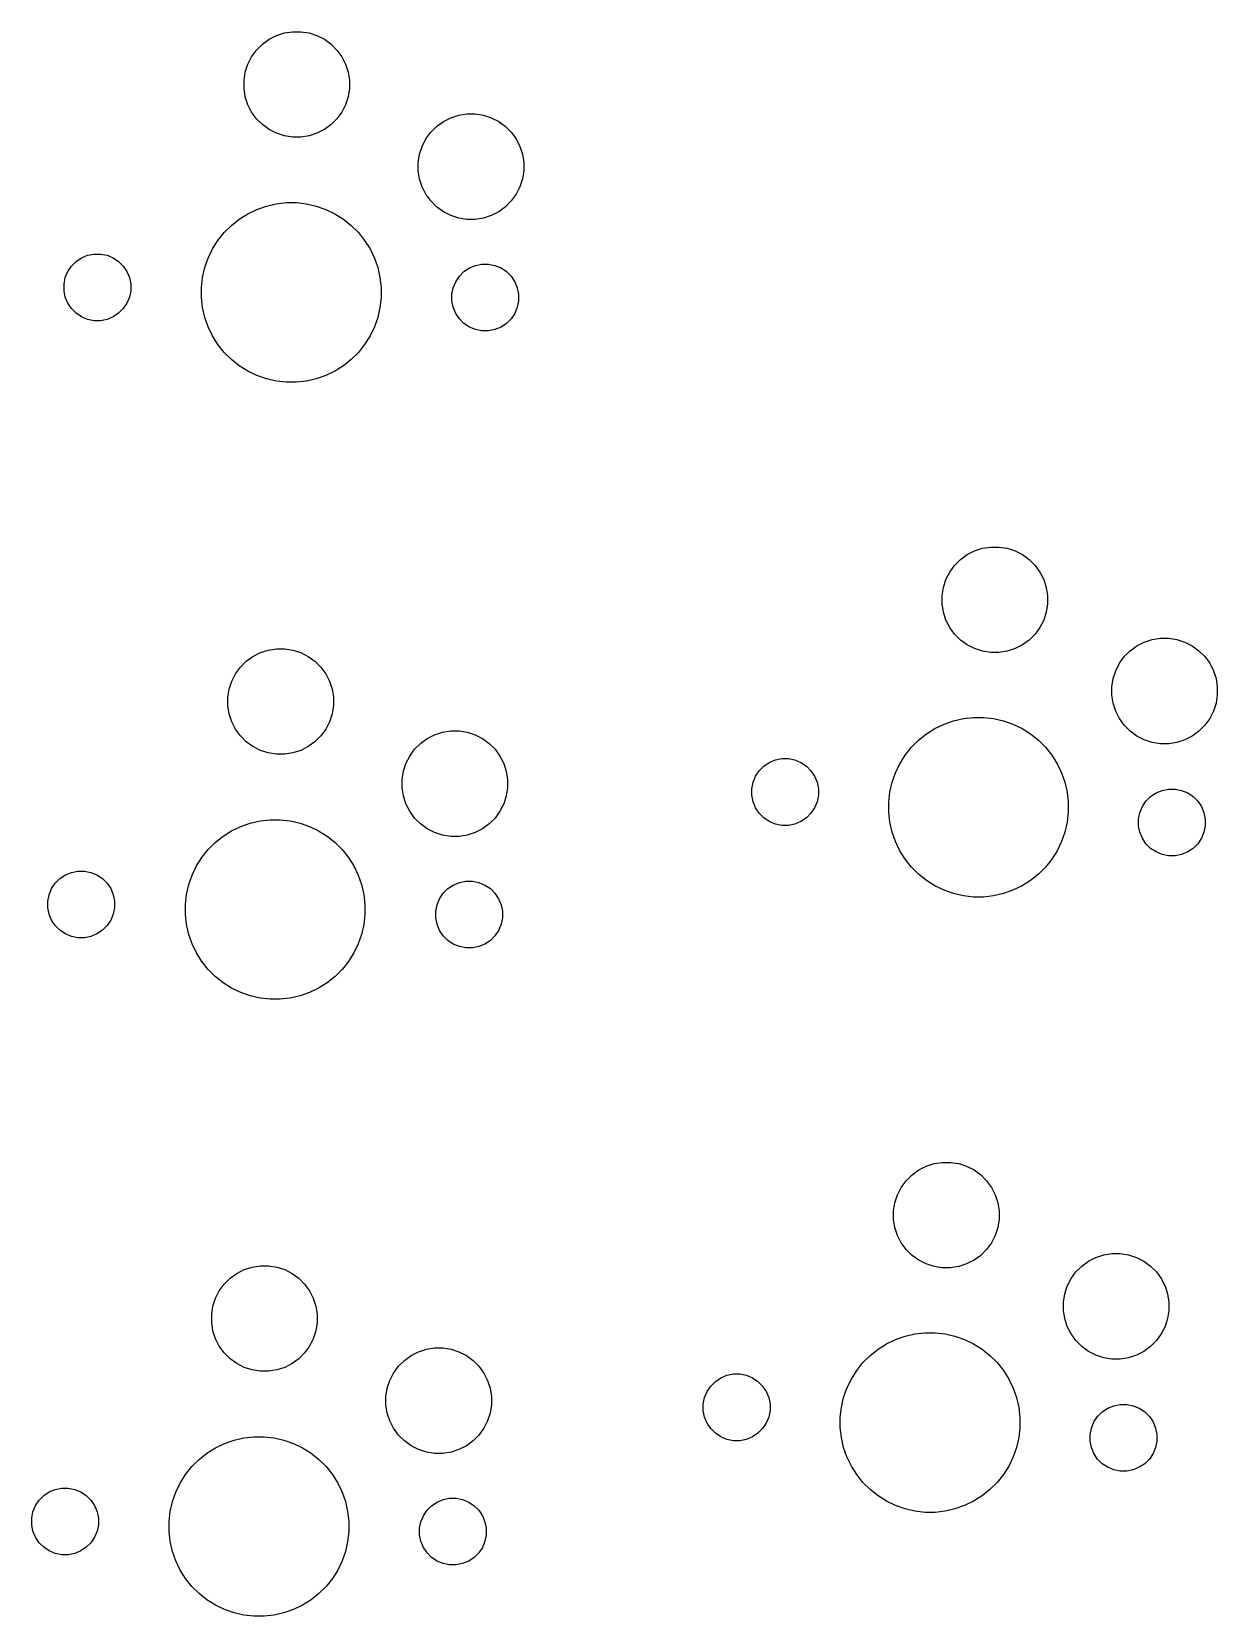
# Model space of a CAD drawing. Extents: x -174 to 104, y -33 to 58.
# Drawn here: x -112.54 to -78.93, y 13.4 to 58.33 of the extents above; entities that cross this region are included whole.
import ezdxf

# ---------------------------------------------------------------- set-up
doc = ezdxf.new("R2010")
doc.units = 0
doc.layers.add('BLACK', color=7, linetype='CONTINUOUS')

msp = doc.modelspace()

# ---------------------------------------------------------------- linework, layer by layer
at = {"layer": 'BLACK', "linetype": 'CONTINUOUS'}
for p, q in [((-106.16481, 57.810475), (-105.998373, 57.976912)), ((-105.998373, 57.976912), (-105.807949, 58.115263)), ((-105.807949, 58.115263), (-105.598226, 58.222122)), ((-105.598226, 58.222122), (-105.374369, 58.294858)), ((-105.374369, 58.294858), (-105.14189, 58.331679)), ((-105.14189, 58.331679), (-104.906512, 58.331679)), ((-104.906512, 58.331679), (-104.674033, 58.294858)), ((-104.674033, 58.294858), (-104.450176, 58.222122)), ((-104.450176, 58.222122), (-104.240453, 58.115263)), ((-104.240453, 58.115263), (-104.050029, 57.976912)), ((-104.050029, 57.976912), (-103.883592, 57.810475)), ((-106.41002, 57.410328), (-106.303161, 57.620051)), ((-106.303161, 57.620051), (-106.16481, 57.810475)), ((-103.883592, 57.810475), (-103.745241, 57.620051)), ((-103.745241, 57.620051), (-103.638382, 57.410328)), ((-106.519577, 56.953992), (-106.482756, 57.186471)), ((-106.482756, 57.186471), (-106.41002, 57.410328)), ((-103.638382, 57.410328), (-103.565646, 57.186471)), ((-103.565646, 57.186471), (-103.528825, 56.953992)), ((-106.519577, 56.718614), (-106.519577, 56.953992)), ((-106.482756, 56.486135), (-106.519577, 56.718614)), ((-103.528825, 56.718614), (-103.565646, 56.486135)), ((-103.528825, 56.953992), (-103.528825, 56.718614)), ((-106.41002, 56.262278), (-106.482756, 56.486135)), ((-106.303161, 56.052555), (-106.41002, 56.262278)), ((-103.638382, 56.262278), (-103.745241, 56.052555)), ((-103.565646, 56.486135), (-103.638382, 56.262278)), ((-106.16481, 55.862131), (-106.303161, 56.052555)), ((-105.998373, 55.695694), (-106.16481, 55.862131)), ((-103.883592, 55.862131), (-104.050029, 55.695694)), ((-103.745241, 56.052555), (-103.883592, 55.862131)), ((-101.057676, 55.646781), (-100.867252, 55.785132)), ((-100.867252, 55.785132), (-100.657529, 55.891991)), ((-100.657529, 55.891991), (-100.433672, 55.964727)), ((-100.433672, 55.964727), (-100.201193, 56.001548)), ((-100.201193, 56.001548), (-99.965815, 56.001548)), ((-99.965815, 56.001548), (-99.733336, 55.964727)), ((-99.733336, 55.964727), (-99.509479, 55.891991)), ((-99.509479, 55.891991), (-99.299756, 55.785132)), ((-99.299756, 55.785132), (-99.109332, 55.646781)), ((-105.807949, 55.557343), (-105.998373, 55.695694)), ((-105.598226, 55.450484), (-105.807949, 55.557343)), ((-105.374369, 55.377748), (-105.598226, 55.450484)), ((-105.14189, 55.340927), (-105.374369, 55.377748)), ((-104.906512, 55.340927), (-105.14189, 55.340927)), ((-104.674033, 55.377748), (-104.906512, 55.340927)), ((-104.450176, 55.450484), (-104.674033, 55.377748)), ((-104.240453, 55.557343), (-104.450176, 55.450484)), ((-104.050029, 55.695694), (-104.240453, 55.557343)), ((-101.469323, 55.080197), (-101.362464, 55.28992)), ((-101.362464, 55.28992), (-101.224113, 55.480344)), ((-101.224113, 55.480344), (-101.057676, 55.646781)), ((-99.109332, 55.646781), (-98.942895, 55.480344)), ((-98.942895, 55.480344), (-98.804544, 55.28992)), ((-98.804544, 55.28992), (-98.697685, 55.080197)), ((-101.57888, 54.623861), (-101.542059, 54.85634)), ((-101.542059, 54.85634), (-101.469323, 55.080197)), ((-98.697685, 55.080197), (-98.624949, 54.85634)), ((-98.624949, 54.85634), (-98.588128, 54.623861)), ((-101.57888, 54.388483), (-101.57888, 54.623861)), ((-101.542059, 54.156004), (-101.57888, 54.388483)), ((-98.588128, 54.388483), (-98.624949, 54.156004)), ((-98.588128, 54.623861), (-98.588128, 54.388483)), ((-101.469323, 53.932147), (-101.542059, 54.156004)), ((-101.362464, 53.722424), (-101.469323, 53.932147)), ((-98.697685, 53.932147), (-98.804544, 53.722424)), ((-98.624949, 54.156004), (-98.697685, 53.932147)), ((-105.605786, 53.452296), (-105.321625, 53.484313)), ((-105.321625, 53.484313), (-105.035665, 53.484313)), ((-105.035665, 53.484313), (-104.751504, 53.452296)), ((-101.224113, 53.532), (-101.362464, 53.722424)), ((-101.057676, 53.365563), (-101.224113, 53.532)), ((-98.942895, 53.532), (-99.109332, 53.365563)), ((-98.804544, 53.722424), (-98.942895, 53.532)), ((-106.877829, 52.839713), (-106.654257, 53.018005)), ((-106.654257, 53.018005), (-106.412128, 53.170145)), ((-106.412128, 53.170145), (-106.154488, 53.294218)), ((-106.154488, 53.294218), (-105.884576, 53.388664)), ((-105.884576, 53.388664), (-105.605786, 53.452296)), ((-104.751504, 53.452296), (-104.472714, 53.388664)), ((-104.472714, 53.388664), (-104.202802, 53.294218)), ((-104.202802, 53.294218), (-103.945162, 53.170145)), ((-103.945162, 53.170145), (-103.703033, 53.018005)), ((-103.703033, 53.018005), (-103.479461, 52.839713)), ((-100.867252, 53.227212), (-101.057676, 53.365563)), ((-100.657529, 53.120353), (-100.867252, 53.227212)), ((-100.433672, 53.047617), (-100.657529, 53.120353)), ((-100.201193, 53.010796), (-100.433672, 53.047617)), ((-99.733336, 53.047617), (-99.965815, 53.010796)), ((-99.509479, 53.120353), (-99.733336, 53.047617)), ((-99.299756, 53.227212), (-99.509479, 53.120353)), ((-99.109332, 53.365563), (-99.299756, 53.227212)), ((-107.258325, 52.413937), (-107.080033, 52.637509)), ((-107.080033, 52.637509), (-106.877829, 52.839713)), ((-103.479461, 52.839713), (-103.277257, 52.637509)), ((-103.277257, 52.637509), (-103.098965, 52.413937)), ((-99.965815, 53.010796), (-100.201193, 53.010796)), ((-107.534538, 51.914168), (-107.410465, 52.171808)), ((-107.410465, 52.171808), (-107.258325, 52.413937)), ((-103.098965, 52.413937), (-102.946825, 52.171808)), ((-102.946825, 52.171808), (-102.822752, 51.914168)), ((-111.514585, 51.530125), (-111.41112, 51.684972)), ((-111.41112, 51.684972), (-111.279434, 51.816658)), ((-111.279434, 51.816658), (-111.124587, 51.920123)), ((-111.124587, 51.920123), (-110.95253, 51.991391)), ((-110.95253, 51.991391), (-110.769876, 52.027723)), ((-110.769876, 52.027723), (-110.583644, 52.027723)), ((-110.583644, 52.027723), (-110.40099, 51.991391)), ((-110.40099, 51.991391), (-110.228933, 51.920123)), ((-110.228933, 51.920123), (-110.074086, 51.816658)), ((-110.074086, 51.816658), (-109.9424, 51.684972)), ((-109.9424, 51.684972), (-109.838935, 51.530125)), ((-107.628984, 51.644256), (-107.534538, 51.914168)), ((-102.822752, 51.914168), (-102.728306, 51.644256)), ((-100.128357, 51.632177), (-99.9563, 51.703445)), ((-99.9563, 51.703445), (-99.773646, 51.739777)), ((-99.773646, 51.739777), (-99.587414, 51.739777)), ((-99.587414, 51.739777), (-99.40476, 51.703445)), ((-99.40476, 51.703445), (-99.232703, 51.632177)), ((-111.622185, 51.175414), (-111.585853, 51.358068)), ((-111.585853, 51.358068), (-111.514585, 51.530125)), ((-109.838935, 51.530125), (-109.767667, 51.358068)), ((-109.767667, 51.358068), (-109.731335, 51.175414)), ((-107.724633, 51.081305), (-107.692616, 51.365466)), ((-107.692616, 51.365466), (-107.628984, 51.644256)), ((-102.728306, 51.644256), (-102.664674, 51.365466)), ((-102.664674, 51.365466), (-102.632657, 51.081305)), ((-100.589623, 51.070122), (-100.518355, 51.242179)), ((-100.518355, 51.242179), (-100.41489, 51.397026)), ((-100.41489, 51.397026), (-100.283204, 51.528712)), ((-100.283204, 51.528712), (-100.128357, 51.632177)), ((-99.232703, 51.632177), (-99.077856, 51.528712)), ((-99.077856, 51.528712), (-98.94617, 51.397026)), ((-98.94617, 51.397026), (-98.842705, 51.242179)), ((-98.842705, 51.242179), (-98.771437, 51.070122)), ((-111.622185, 50.989182), (-111.622185, 51.175414)), ((-111.585853, 50.806528), (-111.622185, 50.989182)), ((-111.514585, 50.634471), (-111.585853, 50.806528)), ((-109.767667, 50.806528), (-109.838935, 50.634471)), ((-109.731335, 50.989182), (-109.767667, 50.806528)), ((-109.731335, 51.175414), (-109.731335, 50.989182)), ((-107.724633, 50.795345), (-107.724633, 51.081305)), ((-107.692616, 50.511184), (-107.724633, 50.795345)), ((-102.632657, 50.795345), (-102.664674, 50.511184)), ((-102.632657, 51.081305), (-102.632657, 50.795345)), ((-100.625955, 50.887468), (-100.589623, 51.070122)), ((-100.625955, 50.701236), (-100.625955, 50.887468)), ((-98.771437, 51.070122), (-98.735105, 50.887468)), ((-98.735105, 50.887468), (-98.735105, 50.701236)), ((-111.41112, 50.479624), (-111.514585, 50.634471)), ((-111.279434, 50.347938), (-111.41112, 50.479624)), ((-111.124587, 50.244473), (-111.279434, 50.347938)), ((-110.074086, 50.347938), (-110.228933, 50.244473)), ((-109.9424, 50.479624), (-110.074086, 50.347938)), ((-109.838935, 50.634471), (-109.9424, 50.479624)), ((-107.628984, 50.232394), (-107.692616, 50.511184)), ((-102.664674, 50.511184), (-102.728306, 50.232394)), ((-100.589623, 50.518582), (-100.625955, 50.701236)), ((-100.518355, 50.346525), (-100.589623, 50.518582)), ((-100.41489, 50.191678), (-100.518355, 50.346525)), ((-98.842705, 50.346525), (-98.94617, 50.191678)), ((-98.771437, 50.518582), (-98.842705, 50.346525)), ((-98.735105, 50.701236), (-98.771437, 50.518582)), ((-110.95253, 50.173205), (-111.124587, 50.244473)), ((-110.769876, 50.136873), (-110.95253, 50.173205)), ((-110.583644, 50.136873), (-110.769876, 50.136873)), ((-110.40099, 50.173205), (-110.583644, 50.136873)), ((-110.228933, 50.244473), (-110.40099, 50.173205)), ((-107.534538, 49.962482), (-107.628984, 50.232394)), ((-107.410465, 49.704842), (-107.534538, 49.962482)), ((-102.822752, 49.962482), (-102.946825, 49.704842)), ((-102.728306, 50.232394), (-102.822752, 49.962482)), ((-100.283204, 50.059992), (-100.41489, 50.191678)), ((-100.128357, 49.956527), (-100.283204, 50.059992)), ((-99.9563, 49.885259), (-100.128357, 49.956527)), ((-99.773646, 49.848927), (-99.9563, 49.885259)), ((-99.40476, 49.885259), (-99.587414, 49.848927)), ((-99.232703, 49.956527), (-99.40476, 49.885259)), ((-99.077856, 50.059992), (-99.232703, 49.956527)), ((-98.94617, 50.191678), (-99.077856, 50.059992)), ((-107.258325, 49.462713), (-107.410465, 49.704842)), ((-107.080033, 49.239141), (-107.258325, 49.462713)), ((-103.098965, 49.462713), (-103.277257, 49.239141)), ((-102.946825, 49.704842), (-103.098965, 49.462713)), ((-99.587414, 49.848927), (-99.773646, 49.848927)), ((-106.877829, 49.036937), (-107.080033, 49.239141)), ((-106.654257, 48.858645), (-106.877829, 49.036937)), ((-103.479461, 49.036937), (-103.703033, 48.858645)), ((-103.277257, 49.239141), (-103.479461, 49.036937)), ((-106.412128, 48.706505), (-106.654257, 48.858645)), ((-106.154488, 48.582432), (-106.412128, 48.706505)), ((-105.884576, 48.487986), (-106.154488, 48.582432)), ((-104.202802, 48.582432), (-104.472714, 48.487986)), ((-103.945162, 48.706505), (-104.202802, 48.582432)), ((-103.703033, 48.858645), (-103.945162, 48.706505)), ((-105.605786, 48.424354), (-105.884576, 48.487986)), ((-105.321625, 48.392337), (-105.605786, 48.424354)), ((-105.035665, 48.392337), (-105.321625, 48.392337)), ((-104.751504, 48.424354), (-105.035665, 48.392337)), ((-104.472714, 48.487986), (-104.751504, 48.424354)), ((-86.017741, 43.504372), (-85.808018, 43.611231)), ((-85.808018, 43.611231), (-85.584161, 43.683967)), ((-85.584161, 43.683967), (-85.351682, 43.720788)), ((-85.351682, 43.720788), (-85.116304, 43.720788)), ((-85.116304, 43.720788), (-84.883825, 43.683967)), ((-84.883825, 43.683967), (-84.659968, 43.611231)), ((-84.659968, 43.611231), (-84.450245, 43.504372)), ((-86.512953, 43.00916), (-86.374602, 43.199584)), ((-86.374602, 43.199584), (-86.208165, 43.366021)), ((-86.208165, 43.366021), (-86.017741, 43.504372)), ((-84.450245, 43.504372), (-84.259821, 43.366021)), ((-84.259821, 43.366021), (-84.093384, 43.199584)), ((-84.093384, 43.199584), (-83.955033, 43.00916)), ((-86.692548, 42.57558), (-86.619812, 42.799437)), ((-86.619812, 42.799437), (-86.512953, 43.00916)), ((-83.955033, 43.00916), (-83.848174, 42.799437)), ((-83.848174, 42.799437), (-83.775438, 42.57558)), ((-86.729369, 42.343101), (-86.692548, 42.57558)), ((-86.729369, 42.107723), (-86.729369, 42.343101)), ((-83.775438, 42.57558), (-83.738617, 42.343101)), ((-83.738617, 42.343101), (-83.738617, 42.107723)), ((-86.692548, 41.875244), (-86.729369, 42.107723)), ((-86.619812, 41.651387), (-86.692548, 41.875244)), ((-83.775438, 41.875244), (-83.848174, 41.651387)), ((-83.738617, 42.107723), (-83.775438, 41.875244)), ((-86.512953, 41.441664), (-86.619812, 41.651387)), ((-86.374602, 41.25124), (-86.512953, 41.441664)), ((-83.955033, 41.441664), (-84.093384, 41.25124)), ((-83.848174, 41.651387), (-83.955033, 41.441664)), ((-86.208165, 41.084803), (-86.374602, 41.25124)), ((-86.017741, 40.946452), (-86.208165, 41.084803)), ((-85.808018, 40.839593), (-86.017741, 40.946452)), ((-84.450245, 40.946452), (-84.659968, 40.839593)), ((-84.259821, 41.084803), (-84.450245, 40.946452)), ((-84.093384, 41.25124), (-84.259821, 41.084803)), ((-81.396189, 40.780508), (-81.205765, 40.918859)), ((-81.205765, 40.918859), (-80.996042, 41.025718)), ((-80.996042, 41.025718), (-80.772185, 41.098454)), ((-80.772185, 41.098454), (-80.539706, 41.135275)), ((-80.539706, 41.135275), (-80.304328, 41.135275)), ((-80.304328, 41.135275), (-80.071849, 41.098454)), ((-80.071849, 41.098454), (-79.847992, 41.025718)), ((-79.847992, 41.025718), (-79.638269, 40.918859)), ((-79.638269, 40.918859), (-79.447845, 40.780508)), ((-106.622907, 40.316472), (-106.45647, 40.482909)), ((-106.45647, 40.482909), (-106.266046, 40.62126)), ((-106.266046, 40.62126), (-106.056323, 40.728119)), ((-106.056323, 40.728119), (-105.832466, 40.800855)), ((-105.832466, 40.800855), (-105.599987, 40.837676)), ((-105.599987, 40.837676), (-105.364609, 40.837676)), ((-105.364609, 40.837676), (-105.13213, 40.800855)), ((-105.13213, 40.800855), (-104.908273, 40.728119)), ((-104.908273, 40.728119), (-104.69855, 40.62126)), ((-104.69855, 40.62126), (-104.508126, 40.482909)), ((-104.508126, 40.482909), (-104.341689, 40.316472)), ((-85.584161, 40.766857), (-85.808018, 40.839593)), ((-85.351682, 40.730036), (-85.584161, 40.766857)), ((-85.116304, 40.730036), (-85.351682, 40.730036)), ((-84.883825, 40.766857), (-85.116304, 40.730036)), ((-84.659968, 40.839593), (-84.883825, 40.766857)), ((-81.700977, 40.423647), (-81.562626, 40.614071)), ((-81.562626, 40.614071), (-81.396189, 40.780508)), ((-79.447845, 40.780508), (-79.281408, 40.614071)), ((-79.281408, 40.614071), (-79.143057, 40.423647)), ((-106.868117, 39.916325), (-106.761258, 40.126048)), ((-106.761258, 40.126048), (-106.622907, 40.316472)), ((-104.341689, 40.316472), (-104.203338, 40.126048)), ((-104.203338, 40.126048), (-104.096479, 39.916325)), ((-81.917393, 39.757588), (-81.880572, 39.990067)), ((-81.880572, 39.990067), (-81.807836, 40.213924)), ((-81.807836, 40.213924), (-81.700977, 40.423647)), ((-79.143057, 40.423647), (-79.036198, 40.213924)), ((-79.036198, 40.213924), (-78.963462, 39.990067)), ((-78.963462, 39.990067), (-78.926641, 39.757588)), ((-106.977674, 39.459989), (-106.940853, 39.692468)), ((-106.940853, 39.692468), (-106.868117, 39.916325)), ((-104.096479, 39.916325), (-104.023743, 39.692468)), ((-104.023743, 39.692468), (-103.986922, 39.459989)), ((-81.917393, 39.52221), (-81.917393, 39.757588)), ((-78.926641, 39.757588), (-78.926641, 39.52221)), ((-106.977674, 39.224611), (-106.977674, 39.459989)), ((-106.940853, 38.992132), (-106.977674, 39.224611)), ((-103.986922, 39.224611), (-104.023743, 38.992132)), ((-103.986922, 39.459989), (-103.986922, 39.224611)), ((-81.880572, 39.289731), (-81.917393, 39.52221)), ((-81.807836, 39.065874), (-81.880572, 39.289731)), ((-78.963462, 39.289731), (-79.036198, 39.065874)), ((-78.926641, 39.52221), (-78.963462, 39.289731)), ((-106.868117, 38.768275), (-106.940853, 38.992132)), ((-106.761258, 38.558552), (-106.868117, 38.768275)), ((-104.096479, 38.768275), (-104.203338, 38.558552)), ((-104.023743, 38.992132), (-104.096479, 38.768275)), ((-86.930385, 38.57542), (-86.672745, 38.699493)), ((-86.672745, 38.699493), (-86.402833, 38.793939)), ((-86.402833, 38.793939), (-86.124043, 38.857571)), ((-86.124043, 38.857571), (-85.839882, 38.889588)), ((-85.839882, 38.889588), (-85.553922, 38.889588)), ((-85.553922, 38.889588), (-85.269761, 38.857571)), ((-85.269761, 38.857571), (-84.990971, 38.793939)), ((-84.990971, 38.793939), (-84.721059, 38.699493)), ((-84.721059, 38.699493), (-84.463419, 38.57542)), ((-81.700977, 38.856151), (-81.807836, 39.065874)), ((-81.562626, 38.665727), (-81.700977, 38.856151)), ((-81.396189, 38.49929), (-81.562626, 38.665727)), ((-79.281408, 38.665727), (-79.447845, 38.49929)), ((-79.143057, 38.856151), (-79.281408, 38.665727)), ((-79.036198, 39.065874), (-79.143057, 38.856151)), ((-106.622907, 38.368128), (-106.761258, 38.558552)), ((-106.45647, 38.201691), (-106.622907, 38.368128)), ((-106.266046, 38.06334), (-106.45647, 38.201691)), ((-104.508126, 38.201691), (-104.69855, 38.06334)), ((-104.341689, 38.368128), (-104.508126, 38.201691)), ((-104.203338, 38.558552), (-104.341689, 38.368128)), ((-101.515773, 38.152778), (-101.325349, 38.291129)), ((-101.325349, 38.291129), (-101.115626, 38.397988)), ((-101.115626, 38.397988), (-100.891769, 38.470724)), ((-100.891769, 38.470724), (-100.65929, 38.507545)), ((-100.65929, 38.507545), (-100.423912, 38.507545)), ((-100.423912, 38.507545), (-100.191433, 38.470724)), ((-100.191433, 38.470724), (-99.967576, 38.397988)), ((-99.967576, 38.397988), (-99.757853, 38.291129)), ((-99.757853, 38.291129), (-99.567429, 38.152778)), ((-87.59829, 38.042784), (-87.396086, 38.244988)), ((-87.396086, 38.244988), (-87.172514, 38.42328)), ((-87.172514, 38.42328), (-86.930385, 38.57542)), ((-84.463419, 38.57542), (-84.22129, 38.42328)), ((-84.22129, 38.42328), (-83.997718, 38.244988)), ((-83.997718, 38.244988), (-83.795514, 38.042784)), ((-81.205765, 38.360939), (-81.396189, 38.49929)), ((-80.996042, 38.25408), (-81.205765, 38.360939)), ((-80.772185, 38.181344), (-80.996042, 38.25408)), ((-79.847992, 38.25408), (-80.071849, 38.181344)), ((-79.638269, 38.360939), (-79.847992, 38.25408)), ((-79.447845, 38.49929), (-79.638269, 38.360939)), ((-106.056323, 37.956481), (-106.266046, 38.06334)), ((-105.832466, 37.883745), (-106.056323, 37.956481)), ((-105.599987, 37.846924), (-105.832466, 37.883745)), ((-105.364609, 37.846924), (-105.599987, 37.846924)), ((-105.13213, 37.883745), (-105.364609, 37.846924)), ((-104.908273, 37.956481), (-105.13213, 37.883745)), ((-104.69855, 38.06334), (-104.908273, 37.956481)), ((-101.92742, 37.586194), (-101.820561, 37.795917)), ((-101.820561, 37.795917), (-101.68221, 37.986341)), ((-101.68221, 37.986341), (-101.515773, 38.152778)), ((-99.567429, 38.152778), (-99.400992, 37.986341)), ((-99.400992, 37.986341), (-99.262641, 37.795917)), ((-99.262641, 37.795917), (-99.155782, 37.586194)), ((-87.928722, 37.577083), (-87.776582, 37.819212)), ((-87.776582, 37.819212), (-87.59829, 38.042784)), ((-83.795514, 38.042784), (-83.617222, 37.819212)), ((-83.617222, 37.819212), (-83.465082, 37.577083)), ((-80.539706, 38.144523), (-80.772185, 38.181344)), ((-80.304328, 38.144523), (-80.539706, 38.144523)), ((-80.071849, 38.181344), (-80.304328, 38.144523)), ((-102.036977, 37.129858), (-102.000156, 37.362337)), ((-102.000156, 37.362337), (-101.92742, 37.586194)), ((-99.155782, 37.586194), (-99.083046, 37.362337)), ((-99.083046, 37.362337), (-99.046225, 37.129858)), ((-92.017772, 37.222952), (-91.914307, 37.377799)), ((-91.914307, 37.377799), (-91.782621, 37.509485)), ((-91.782621, 37.509485), (-91.627774, 37.61295)), ((-91.627774, 37.61295), (-91.455717, 37.684218)), ((-91.455717, 37.684218), (-91.273063, 37.72055)), ((-91.273063, 37.72055), (-91.086831, 37.72055)), ((-91.086831, 37.72055), (-90.904177, 37.684218)), ((-90.904177, 37.684218), (-90.73212, 37.61295)), ((-90.73212, 37.61295), (-90.577273, 37.509485)), ((-90.577273, 37.509485), (-90.445587, 37.377799)), ((-90.445587, 37.377799), (-90.342122, 37.222952)), ((-88.147241, 37.049531), (-88.052795, 37.319443)), ((-88.052795, 37.319443), (-87.928722, 37.577083)), ((-83.465082, 37.577083), (-83.341009, 37.319443)), ((-83.341009, 37.319443), (-83.246563, 37.049531)), ((-102.036977, 36.89448), (-102.036977, 37.129858)), ((-102.000156, 36.662001), (-102.036977, 36.89448)), ((-99.046225, 36.89448), (-99.083046, 36.662001)), ((-99.046225, 37.129858), (-99.046225, 36.89448)), ((-92.125372, 36.868241), (-92.08904, 37.050895)), ((-92.125372, 36.682009), (-92.125372, 36.868241)), ((-92.08904, 37.050895), (-92.017772, 37.222952)), ((-90.342122, 37.222952), (-90.270854, 37.050895)), ((-90.270854, 37.050895), (-90.234522, 36.868241)), ((-90.234522, 36.868241), (-90.234522, 36.682009)), ((-88.210873, 36.770741), (-88.147241, 37.049531)), ((-83.246563, 37.049531), (-83.182931, 36.770741)), ((-80.489627, 36.821168), (-80.306973, 36.8575)), ((-80.306973, 36.8575), (-80.120741, 36.8575)), ((-80.120741, 36.8575), (-79.938087, 36.821168)), ((-101.92742, 36.438144), (-102.000156, 36.662001)), ((-101.820561, 36.228421), (-101.92742, 36.438144)), ((-99.155782, 36.438144), (-99.262641, 36.228421)), ((-99.083046, 36.662001), (-99.155782, 36.438144)), ((-92.08904, 36.499355), (-92.125372, 36.682009)), ((-92.017772, 36.327298), (-92.08904, 36.499355)), ((-90.270854, 36.499355), (-90.342122, 36.327298)), ((-90.234522, 36.682009), (-90.270854, 36.499355)), ((-88.24289, 36.48658), (-88.210873, 36.770741)), ((-88.24289, 36.20062), (-88.24289, 36.48658)), ((-83.182931, 36.770741), (-83.150914, 36.48658)), ((-83.150914, 36.48658), (-83.150914, 36.20062)), ((-81.051682, 36.359902), (-80.948217, 36.514749)), ((-80.948217, 36.514749), (-80.816531, 36.646435)), ((-80.816531, 36.646435), (-80.661684, 36.7499)), ((-80.661684, 36.7499), (-80.489627, 36.821168)), ((-79.938087, 36.821168), (-79.76603, 36.7499)), ((-79.76603, 36.7499), (-79.611183, 36.646435)), ((-79.611183, 36.646435), (-79.479497, 36.514749)), ((-79.479497, 36.514749), (-79.376032, 36.359902)), ((-106.342673, 35.894661), (-106.063883, 35.958293)), ((-106.063883, 35.958293), (-105.779722, 35.99031)), ((-105.779722, 35.99031), (-105.493762, 35.99031)), ((-105.493762, 35.99031), (-105.209601, 35.958293)), ((-105.209601, 35.958293), (-104.930811, 35.894661)), ((-101.68221, 36.037997), (-101.820561, 36.228421)), ((-101.515773, 35.87156), (-101.68221, 36.037997)), ((-99.400992, 36.037997), (-99.567429, 35.87156)), ((-99.262641, 36.228421), (-99.400992, 36.037997)), ((-91.914307, 36.172451), (-92.017772, 36.327298)), ((-91.782621, 36.040765), (-91.914307, 36.172451)), ((-91.627774, 35.9373), (-91.782621, 36.040765)), ((-90.577273, 36.040765), (-90.73212, 35.9373)), ((-90.445587, 36.172451), (-90.577273, 36.040765)), ((-90.342122, 36.327298), (-90.445587, 36.172451)), ((-88.210873, 35.916459), (-88.24289, 36.20062)), ((-83.150914, 36.20062), (-83.182931, 35.916459)), ((-81.159282, 36.005191), (-81.12295, 36.187845)), ((-81.159282, 35.818959), (-81.159282, 36.005191)), ((-81.12295, 36.187845), (-81.051682, 36.359902)), ((-79.376032, 36.359902), (-79.304764, 36.187845)), ((-79.304764, 36.187845), (-79.268432, 36.005191)), ((-79.268432, 36.005191), (-79.268432, 35.818959)), ((-107.335926, 35.34571), (-107.112354, 35.524002)), ((-107.112354, 35.524002), (-106.870225, 35.676142)), ((-106.870225, 35.676142), (-106.612585, 35.800215)), ((-106.612585, 35.800215), (-106.342673, 35.894661)), ((-104.930811, 35.894661), (-104.660899, 35.800215)), ((-104.660899, 35.800215), (-104.403259, 35.676142)), ((-104.403259, 35.676142), (-104.16113, 35.524002)), ((-104.16113, 35.524002), (-103.937558, 35.34571)), ((-101.325349, 35.733209), (-101.515773, 35.87156)), ((-101.115626, 35.62635), (-101.325349, 35.733209)), ((-100.891769, 35.553614), (-101.115626, 35.62635)), ((-100.65929, 35.516793), (-100.891769, 35.553614)), ((-100.423912, 35.516793), (-100.65929, 35.516793)), ((-100.191433, 35.553614), (-100.423912, 35.516793)), ((-99.967576, 35.62635), (-100.191433, 35.553614)), ((-99.757853, 35.733209), (-99.967576, 35.62635)), ((-99.567429, 35.87156), (-99.757853, 35.733209)), ((-91.455717, 35.866032), (-91.627774, 35.9373)), ((-91.273063, 35.8297), (-91.455717, 35.866032)), ((-91.086831, 35.8297), (-91.273063, 35.8297)), ((-90.904177, 35.866032), (-91.086831, 35.8297)), ((-90.73212, 35.9373), (-90.904177, 35.866032)), ((-88.147241, 35.637669), (-88.210873, 35.916459)), ((-88.052795, 35.367757), (-88.147241, 35.637669)), ((-83.246563, 35.637669), (-83.341009, 35.367757)), ((-83.182931, 35.916459), (-83.246563, 35.637669)), ((-81.12295, 35.636305), (-81.159282, 35.818959)), ((-81.051682, 35.464248), (-81.12295, 35.636305)), ((-79.304764, 35.636305), (-79.376032, 35.464248)), ((-79.268432, 35.818959), (-79.304764, 35.636305)), ((-107.716422, 34.919934), (-107.53813, 35.143506)), ((-107.53813, 35.143506), (-107.335926, 35.34571)), ((-103.937558, 35.34571), (-103.735354, 35.143506)), ((-103.735354, 35.143506), (-103.557062, 34.919934)), ((-87.928722, 35.110117), (-88.052795, 35.367757)), ((-87.776582, 34.867988), (-87.928722, 35.110117)), ((-83.465082, 35.110117), (-83.617222, 34.867988)), ((-83.341009, 35.367757), (-83.465082, 35.110117)), ((-80.948217, 35.309401), (-81.051682, 35.464248)), ((-80.816531, 35.177715), (-80.948217, 35.309401)), ((-80.661684, 35.07425), (-80.816531, 35.177715)), ((-80.489627, 35.002982), (-80.661684, 35.07425)), ((-79.76603, 35.07425), (-79.938087, 35.002982)), ((-79.611183, 35.177715), (-79.76603, 35.07425)), ((-79.479497, 35.309401), (-79.611183, 35.177715)), ((-79.376032, 35.464248), (-79.479497, 35.309401)), ((-107.992635, 34.420165), (-107.868562, 34.677805)), ((-107.868562, 34.677805), (-107.716422, 34.919934)), ((-103.557062, 34.919934), (-103.404922, 34.677805)), ((-103.404922, 34.677805), (-103.280849, 34.420165)), ((-87.59829, 34.644416), (-87.776582, 34.867988)), ((-87.396086, 34.442212), (-87.59829, 34.644416)), ((-83.795514, 34.644416), (-83.997718, 34.442212)), ((-83.617222, 34.867988), (-83.795514, 34.644416)), ((-80.306973, 34.96665), (-80.489627, 35.002982)), ((-80.120741, 34.96665), (-80.306973, 34.96665)), ((-79.938087, 35.002982), (-80.120741, 34.96665)), ((-111.972682, 34.036122), (-111.869217, 34.190969)), ((-111.869217, 34.190969), (-111.737531, 34.322655)), ((-111.737531, 34.322655), (-111.582684, 34.42612)), ((-111.582684, 34.42612), (-111.410627, 34.497388)), ((-111.410627, 34.497388), (-111.227973, 34.53372)), ((-111.227973, 34.53372), (-111.041741, 34.53372)), ((-111.041741, 34.53372), (-110.859087, 34.497388)), ((-110.859087, 34.497388), (-110.68703, 34.42612)), ((-110.68703, 34.42612), (-110.532183, 34.322655)), ((-110.532183, 34.322655), (-110.400497, 34.190969)), ((-110.400497, 34.190969), (-110.297032, 34.036122)), ((-108.150713, 33.871463), (-108.087081, 34.150253)), ((-108.087081, 34.150253), (-107.992635, 34.420165)), ((-103.280849, 34.420165), (-103.186403, 34.150253)), ((-103.186403, 34.150253), (-103.122771, 33.871463)), ((-100.586454, 34.138174), (-100.414397, 34.209442)), ((-100.414397, 34.209442), (-100.231743, 34.245774)), ((-100.231743, 34.245774), (-100.045511, 34.245774)), ((-100.045511, 34.245774), (-99.862857, 34.209442)), ((-99.862857, 34.209442), (-99.6908, 34.138174)), ((-87.172514, 34.26392), (-87.396086, 34.442212)), ((-86.930385, 34.11178), (-87.172514, 34.26392)), ((-84.22129, 34.26392), (-84.463419, 34.11178)), ((-83.997718, 34.442212), (-84.22129, 34.26392)), ((-112.080282, 33.681411), (-112.04395, 33.864065)), ((-112.04395, 33.864065), (-111.972682, 34.036122)), ((-110.297032, 34.036122), (-110.225764, 33.864065)), ((-110.225764, 33.864065), (-110.189432, 33.681411)), ((-108.18273, 33.587302), (-108.150713, 33.871463)), ((-103.122771, 33.871463), (-103.090754, 33.587302)), ((-101.04772, 33.576119), (-100.976452, 33.748176)), ((-100.976452, 33.748176), (-100.872987, 33.903023)), ((-100.872987, 33.903023), (-100.741301, 34.034709)), ((-100.741301, 34.034709), (-100.586454, 34.138174)), ((-99.6908, 34.138174), (-99.535953, 34.034709)), ((-99.535953, 34.034709), (-99.404267, 33.903023)), ((-99.404267, 33.903023), (-99.300802, 33.748176)), ((-99.300802, 33.748176), (-99.229534, 33.576119)), ((-86.672745, 33.987707), (-86.930385, 34.11178)), ((-86.402833, 33.893261), (-86.672745, 33.987707)), ((-86.124043, 33.829629), (-86.402833, 33.893261)), ((-85.839882, 33.797612), (-86.124043, 33.829629)), ((-85.553922, 33.797612), (-85.839882, 33.797612)), ((-85.269761, 33.829629), (-85.553922, 33.797612)), ((-84.990971, 33.893261), (-85.269761, 33.829629)), ((-84.721059, 33.987707), (-84.990971, 33.893261)), ((-84.463419, 34.11178), (-84.721059, 33.987707)), ((-112.080282, 33.495179), (-112.080282, 33.681411)), ((-112.04395, 33.312525), (-112.080282, 33.495179)), ((-111.972682, 33.140468), (-112.04395, 33.312525)), ((-110.225764, 33.312525), (-110.297032, 33.140468)), ((-110.189432, 33.495179), (-110.225764, 33.312525)), ((-110.189432, 33.681411), (-110.189432, 33.495179)), ((-108.18273, 33.301342), (-108.18273, 33.587302)), ((-108.150713, 33.017181), (-108.18273, 33.301342)), ((-103.090754, 33.301342), (-103.122771, 33.017181)), ((-103.090754, 33.587302), (-103.090754, 33.301342)), ((-101.084052, 33.393465), (-101.04772, 33.576119)), ((-101.084052, 33.207233), (-101.084052, 33.393465)), ((-99.229534, 33.576119), (-99.193202, 33.393465)), ((-99.193202, 33.393465), (-99.193202, 33.207233)), ((-111.869217, 32.985621), (-111.972682, 33.140468)), ((-111.737531, 32.853935), (-111.869217, 32.985621)), ((-111.582684, 32.75047), (-111.737531, 32.853935)), ((-110.532183, 32.853935), (-110.68703, 32.75047)), ((-110.400497, 32.985621), (-110.532183, 32.853935)), ((-110.297032, 33.140468), (-110.400497, 32.985621)), ((-108.087081, 32.738391), (-108.150713, 33.017181)), ((-103.122771, 33.017181), (-103.186403, 32.738391)), ((-101.04772, 33.024579), (-101.084052, 33.207233)), ((-100.976452, 32.852522), (-101.04772, 33.024579)), ((-100.872987, 32.697675), (-100.976452, 32.852522)), ((-99.300802, 32.852522), (-99.404267, 32.697675)), ((-99.229534, 33.024579), (-99.300802, 32.852522)), ((-99.193202, 33.207233), (-99.229534, 33.024579)), ((-111.410627, 32.679202), (-111.582684, 32.75047)), ((-111.227973, 32.64287), (-111.410627, 32.679202)), ((-111.041741, 32.64287), (-111.227973, 32.64287)), ((-110.859087, 32.679202), (-111.041741, 32.64287)), ((-110.68703, 32.75047), (-110.859087, 32.679202)), ((-107.992635, 32.468479), (-108.087081, 32.738391)), ((-107.868562, 32.210839), (-107.992635, 32.468479)), ((-103.280849, 32.468479), (-103.404922, 32.210839)), ((-103.186403, 32.738391), (-103.280849, 32.468479)), ((-100.741301, 32.565989), (-100.872987, 32.697675)), ((-100.586454, 32.462524), (-100.741301, 32.565989)), ((-100.414397, 32.391256), (-100.586454, 32.462524)), ((-100.231743, 32.354924), (-100.414397, 32.391256)), ((-100.045511, 32.354924), (-100.231743, 32.354924)), ((-99.862857, 32.391256), (-100.045511, 32.354924)), ((-99.6908, 32.462524), (-99.862857, 32.391256)), ((-99.535953, 32.565989), (-99.6908, 32.462524)), ((-99.404267, 32.697675), (-99.535953, 32.565989)), ((-107.716422, 31.96871), (-107.868562, 32.210839)), ((-107.53813, 31.745138), (-107.716422, 31.96871)), ((-103.557062, 31.96871), (-103.735354, 31.745138)), ((-103.404922, 32.210839), (-103.557062, 31.96871)), ((-107.335926, 31.542934), (-107.53813, 31.745138)), ((-107.112354, 31.364642), (-107.335926, 31.542934)), ((-103.937558, 31.542934), (-104.16113, 31.364642)), ((-103.735354, 31.745138), (-103.937558, 31.542934)), ((-106.870225, 31.212502), (-107.112354, 31.364642)), ((-106.612585, 31.088429), (-106.870225, 31.212502)), ((-106.342673, 30.993983), (-106.612585, 31.088429)), ((-104.660899, 31.088429), (-104.930811, 30.993983)), ((-104.403259, 31.212502), (-104.660899, 31.088429)), ((-104.16113, 31.364642), (-104.403259, 31.212502)), ((-106.063883, 30.930351), (-106.342673, 30.993983)), ((-105.779722, 30.898334), (-106.063883, 30.930351)), ((-105.493762, 30.898334), (-105.779722, 30.898334)), ((-105.209601, 30.930351), (-105.493762, 30.898334)), ((-104.930811, 30.993983), (-105.209601, 30.930351)), ((-87.581199, 25.919968), (-87.390775, 26.058319)), ((-87.390775, 26.058319), (-87.181052, 26.165178)), ((-87.181052, 26.165178), (-86.957195, 26.237914)), ((-86.957195, 26.237914), (-86.724716, 26.274735)), ((-86.724716, 26.274735), (-86.489338, 26.274735)), ((-86.489338, 26.274735), (-86.256859, 26.237914)), ((-86.256859, 26.237914), (-86.033002, 26.165178)), ((-86.033002, 26.165178), (-85.823279, 26.058319)), ((-85.823279, 26.058319), (-85.632855, 25.919968)), ((-87.885987, 25.563107), (-87.747636, 25.753531)), ((-87.747636, 25.753531), (-87.581199, 25.919968)), ((-85.632855, 25.919968), (-85.466418, 25.753531)), ((-85.466418, 25.753531), (-85.328067, 25.563107)), ((-88.065582, 25.129527), (-87.992846, 25.353384)), ((-87.992846, 25.353384), (-87.885987, 25.563107)), ((-85.328067, 25.563107), (-85.221208, 25.353384)), ((-85.221208, 25.353384), (-85.148472, 25.129527)), ((-88.102403, 24.897048), (-88.065582, 25.129527)), ((-88.102403, 24.66167), (-88.102403, 24.897048)), ((-85.148472, 25.129527), (-85.111651, 24.897048)), ((-85.111651, 24.897048), (-85.111651, 24.66167)), ((-88.065582, 24.429191), (-88.102403, 24.66167)), ((-87.992846, 24.205334), (-88.065582, 24.429191)), ((-85.148472, 24.429191), (-85.221208, 24.205334)), ((-85.111651, 24.66167), (-85.148472, 24.429191)), ((-87.885987, 23.995611), (-87.992846, 24.205334)), ((-87.747636, 23.805187), (-87.885987, 23.995611)), ((-85.328067, 23.995611), (-85.466418, 23.805187)), ((-85.221208, 24.205334), (-85.328067, 23.995611)), ((-87.581199, 23.63875), (-87.747636, 23.805187)), ((-87.390775, 23.500399), (-87.581199, 23.63875)), ((-87.181052, 23.39354), (-87.390775, 23.500399)), ((-86.957195, 23.320804), (-87.181052, 23.39354)), ((-86.033002, 23.39354), (-86.256859, 23.320804)), ((-85.823279, 23.500399), (-86.033002, 23.39354)), ((-85.632855, 23.63875), (-85.823279, 23.500399)), ((-85.466418, 23.805187), (-85.632855, 23.63875)), ((-82.769223, 23.334455), (-82.578799, 23.472806)), ((-82.578799, 23.472806), (-82.369076, 23.579665)), ((-82.369076, 23.579665), (-82.145219, 23.652401)), ((-82.145219, 23.652401), (-81.91274, 23.689222)), ((-81.91274, 23.689222), (-81.677362, 23.689222)), ((-81.677362, 23.689222), (-81.444883, 23.652401)), ((-81.444883, 23.652401), (-81.221026, 23.579665)), ((-81.221026, 23.579665), (-81.011303, 23.472806)), ((-81.011303, 23.472806), (-80.820879, 23.334455)), ((-107.081003, 22.822468), (-106.914566, 22.988905)), ((-106.914566, 22.988905), (-106.724142, 23.127256)), ((-106.724142, 23.127256), (-106.514419, 23.234115)), ((-106.514419, 23.234115), (-106.290562, 23.306851)), ((-106.290562, 23.306851), (-106.058083, 23.343672)), ((-106.058083, 23.343672), (-105.822705, 23.343672)), ((-105.822705, 23.343672), (-105.590226, 23.306851)), ((-105.590226, 23.306851), (-105.366369, 23.234115)), ((-105.366369, 23.234115), (-105.156646, 23.127256)), ((-105.156646, 23.127256), (-104.966222, 22.988905)), ((-104.966222, 22.988905), (-104.799785, 22.822468)), ((-86.724716, 23.283983), (-86.957195, 23.320804)), ((-86.489338, 23.283983), (-86.724716, 23.283983)), ((-86.256859, 23.320804), (-86.489338, 23.283983)), ((-83.18087, 22.767871), (-83.074011, 22.977594)), ((-83.074011, 22.977594), (-82.93566, 23.168018)), ((-82.93566, 23.168018), (-82.769223, 23.334455)), ((-80.820879, 23.334455), (-80.654442, 23.168018)), ((-80.654442, 23.168018), (-80.516091, 22.977594)), ((-80.516091, 22.977594), (-80.409232, 22.767871)), ((-107.326213, 22.422321), (-107.219354, 22.632044)), ((-107.219354, 22.632044), (-107.081003, 22.822468)), ((-104.799785, 22.822468), (-104.661434, 22.632044)), ((-104.661434, 22.632044), (-104.554575, 22.422321)), ((-83.290427, 22.311535), (-83.253606, 22.544014)), ((-83.253606, 22.544014), (-83.18087, 22.767871)), ((-80.409232, 22.767871), (-80.336496, 22.544014)), ((-80.336496, 22.544014), (-80.299675, 22.311535)), ((-107.43577, 21.965985), (-107.398949, 22.198464)), ((-107.398949, 22.198464), (-107.326213, 22.422321)), ((-104.554575, 22.422321), (-104.481839, 22.198464)), ((-104.481839, 22.198464), (-104.445018, 21.965985)), ((-83.290427, 22.076157), (-83.290427, 22.311535)), ((-83.253606, 21.843678), (-83.290427, 22.076157)), ((-80.299675, 22.076157), (-80.336496, 21.843678)), ((-80.299675, 22.311535), (-80.299675, 22.076157)), ((-107.43577, 21.730607), (-107.43577, 21.965985)), ((-107.398949, 21.498128), (-107.43577, 21.730607)), ((-104.445018, 21.730607), (-104.481839, 21.498128)), ((-104.445018, 21.965985), (-104.445018, 21.730607)), ((-83.18087, 21.619821), (-83.253606, 21.843678)), ((-83.074011, 21.410098), (-83.18087, 21.619821)), ((-80.409232, 21.619821), (-80.516091, 21.410098)), ((-80.336496, 21.843678), (-80.409232, 21.619821)), ((-107.326213, 21.274271), (-107.398949, 21.498128)), ((-107.219354, 21.064548), (-107.326213, 21.274271)), ((-104.554575, 21.274271), (-104.661434, 21.064548)), ((-104.481839, 21.498128), (-104.554575, 21.274271)), ((-88.545548, 20.977227), (-88.303419, 21.129367)), ((-88.303419, 21.129367), (-88.045779, 21.25344)), ((-88.045779, 21.25344), (-87.775867, 21.347886)), ((-87.775867, 21.347886), (-87.497077, 21.411518)), ((-87.497077, 21.411518), (-87.212916, 21.443535)), ((-87.212916, 21.443535), (-86.926956, 21.443535)), ((-86.926956, 21.443535), (-86.642795, 21.411518)), ((-86.642795, 21.411518), (-86.364005, 21.347886)), ((-86.364005, 21.347886), (-86.094093, 21.25344)), ((-86.094093, 21.25344), (-85.836453, 21.129367)), ((-85.836453, 21.129367), (-85.594324, 20.977227)), ((-82.93566, 21.219674), (-83.074011, 21.410098)), ((-82.769223, 21.053237), (-82.93566, 21.219674)), ((-80.654442, 21.219674), (-80.820879, 21.053237)), ((-80.516091, 21.410098), (-80.654442, 21.219674)), ((-107.081003, 20.874124), (-107.219354, 21.064548)), ((-106.914566, 20.707687), (-107.081003, 20.874124)), ((-106.724142, 20.569336), (-106.914566, 20.707687)), ((-104.966222, 20.707687), (-105.156646, 20.569336)), ((-104.799785, 20.874124), (-104.966222, 20.707687)), ((-104.661434, 21.064548), (-104.799785, 20.874124)), ((-101.973869, 20.658774), (-101.783445, 20.797125)), ((-101.783445, 20.797125), (-101.573722, 20.903984)), ((-101.573722, 20.903984), (-101.349865, 20.97672)), ((-101.349865, 20.97672), (-101.117386, 21.013541)), ((-101.117386, 21.013541), (-100.882008, 21.013541)), ((-100.882008, 21.013541), (-100.649529, 20.97672)), ((-100.649529, 20.97672), (-100.425672, 20.903984)), ((-100.425672, 20.903984), (-100.215949, 20.797125)), ((-100.215949, 20.797125), (-100.025525, 20.658774)), ((-88.971324, 20.596731), (-88.76912, 20.798935)), ((-88.76912, 20.798935), (-88.545548, 20.977227)), ((-85.594324, 20.977227), (-85.370752, 20.798935)), ((-85.370752, 20.798935), (-85.168548, 20.596731)), ((-82.578799, 20.914886), (-82.769223, 21.053237)), ((-82.369076, 20.808027), (-82.578799, 20.914886)), ((-82.145219, 20.735291), (-82.369076, 20.808027)), ((-81.91274, 20.69847), (-82.145219, 20.735291)), ((-81.677362, 20.69847), (-81.91274, 20.69847)), ((-81.444883, 20.735291), (-81.677362, 20.69847)), ((-81.221026, 20.808027), (-81.444883, 20.735291)), ((-81.011303, 20.914886), (-81.221026, 20.808027)), ((-80.820879, 21.053237), (-81.011303, 20.914886)), ((-106.514419, 20.462477), (-106.724142, 20.569336)), ((-106.290562, 20.389741), (-106.514419, 20.462477)), ((-106.058083, 20.35292), (-106.290562, 20.389741)), ((-105.822705, 20.35292), (-106.058083, 20.35292)), ((-105.590226, 20.389741), (-105.822705, 20.35292)), ((-105.366369, 20.462477), (-105.590226, 20.389741)), ((-105.156646, 20.569336), (-105.366369, 20.462477)), ((-102.385516, 20.09219), (-102.278657, 20.301913)), ((-102.278657, 20.301913), (-102.140306, 20.492337)), ((-102.140306, 20.492337), (-101.973869, 20.658774)), ((-100.025525, 20.658774), (-99.859088, 20.492337)), ((-99.859088, 20.492337), (-99.720737, 20.301913)), ((-99.720737, 20.301913), (-99.613878, 20.09219)), ((-93.000808, 20.166897), (-92.828751, 20.238165)), ((-92.828751, 20.238165), (-92.646097, 20.274497)), ((-92.646097, 20.274497), (-92.459865, 20.274497)), ((-92.459865, 20.274497), (-92.277211, 20.238165)), ((-92.277211, 20.238165), (-92.105154, 20.166897)), ((-89.301756, 20.13103), (-89.149616, 20.373159)), ((-89.149616, 20.373159), (-88.971324, 20.596731)), ((-85.168548, 20.596731), (-84.990256, 20.373159)), ((-84.990256, 20.373159), (-84.838116, 20.13103)), ((-102.495073, 19.635854), (-102.458252, 19.868333)), ((-102.458252, 19.868333), (-102.385516, 20.09219)), ((-99.613878, 20.09219), (-99.541142, 19.868333)), ((-99.541142, 19.868333), (-99.504321, 19.635854)), ((-93.462074, 19.604842), (-93.390806, 19.776899)), ((-93.390806, 19.776899), (-93.287341, 19.931746)), ((-93.287341, 19.931746), (-93.155655, 20.063432)), ((-93.155655, 20.063432), (-93.000808, 20.166897)), ((-92.105154, 20.166897), (-91.950307, 20.063432)), ((-91.950307, 20.063432), (-91.818621, 19.931746)), ((-91.818621, 19.931746), (-91.715156, 19.776899)), ((-91.715156, 19.776899), (-91.643888, 19.604842)), ((-89.520275, 19.603478), (-89.425829, 19.87339)), ((-89.425829, 19.87339), (-89.301756, 20.13103)), ((-84.838116, 20.13103), (-84.714043, 19.87339)), ((-84.714043, 19.87339), (-84.619597, 19.603478)), ((-102.495073, 19.400476), (-102.495073, 19.635854)), ((-102.458252, 19.167997), (-102.495073, 19.400476)), ((-99.504321, 19.400476), (-99.541142, 19.167997)), ((-99.504321, 19.635854), (-99.504321, 19.400476)), ((-93.498406, 19.422188), (-93.462074, 19.604842)), ((-93.498406, 19.235956), (-93.498406, 19.422188)), ((-91.643888, 19.604842), (-91.607556, 19.422188)), ((-91.607556, 19.422188), (-91.607556, 19.235956)), ((-89.615924, 19.040527), (-89.583907, 19.324688)), ((-89.583907, 19.324688), (-89.520275, 19.603478)), ((-84.619597, 19.603478), (-84.555965, 19.324688)), ((-84.555965, 19.324688), (-84.523948, 19.040527)), ((-82.034718, 19.303847), (-81.862661, 19.375115)), ((-81.862661, 19.375115), (-81.680007, 19.411447)), ((-81.680007, 19.411447), (-81.493775, 19.411447)), ((-81.493775, 19.411447), (-81.311121, 19.375115)), ((-81.311121, 19.375115), (-81.139064, 19.303847)), ((-102.385516, 18.94414), (-102.458252, 19.167997)), ((-102.278657, 18.734417), (-102.385516, 18.94414)), ((-99.613878, 18.94414), (-99.720737, 18.734417)), ((-99.541142, 19.167997), (-99.613878, 18.94414)), ((-93.462074, 19.053302), (-93.498406, 19.235956)), ((-93.390806, 18.881245), (-93.462074, 19.053302)), ((-93.287341, 18.726398), (-93.390806, 18.881245)), ((-91.715156, 18.881245), (-91.818621, 18.726398)), ((-91.643888, 19.053302), (-91.715156, 18.881245)), ((-91.607556, 19.235956), (-91.643888, 19.053302)), ((-89.615924, 18.754567), (-89.615924, 19.040527)), ((-84.523948, 19.040527), (-84.523948, 18.754567)), ((-82.495984, 18.741792), (-82.424716, 18.913849)), ((-82.424716, 18.913849), (-82.321251, 19.068696)), ((-82.321251, 19.068696), (-82.189565, 19.200382)), ((-82.189565, 19.200382), (-82.034718, 19.303847)), ((-81.139064, 19.303847), (-80.984217, 19.200382)), ((-80.984217, 19.200382), (-80.852531, 19.068696)), ((-80.852531, 19.068696), (-80.749066, 18.913849)), ((-80.749066, 18.913849), (-80.677798, 18.741792)), ((-106.800769, 18.400657), (-106.521979, 18.464289)), ((-106.521979, 18.464289), (-106.237818, 18.496306)), ((-106.237818, 18.496306), (-105.951858, 18.496306)), ((-105.951858, 18.496306), (-105.667697, 18.464289)), ((-105.667697, 18.464289), (-105.388907, 18.400657)), ((-102.140306, 18.543993), (-102.278657, 18.734417)), ((-101.973869, 18.377556), (-102.140306, 18.543993)), ((-99.859088, 18.543993), (-100.025525, 18.377556)), ((-99.720737, 18.734417), (-99.859088, 18.543993)), ((-93.155655, 18.594712), (-93.287341, 18.726398)), ((-93.000808, 18.491247), (-93.155655, 18.594712)), ((-92.828751, 18.419979), (-93.000808, 18.491247)), ((-92.105154, 18.491247), (-92.277211, 18.419979)), ((-91.950307, 18.594712), (-92.105154, 18.491247)), ((-91.818621, 18.726398), (-91.950307, 18.594712)), ((-89.583907, 18.470406), (-89.615924, 18.754567)), ((-89.520275, 18.191616), (-89.583907, 18.470406)), ((-84.555965, 18.470406), (-84.619597, 18.191616)), ((-84.523948, 18.754567), (-84.555965, 18.470406)), ((-82.532316, 18.559138), (-82.495984, 18.741792)), ((-82.532316, 18.372906), (-82.532316, 18.559138)), ((-80.677798, 18.741792), (-80.641466, 18.559138)), ((-80.641466, 18.559138), (-80.641466, 18.372906)), ((-107.794022, 17.851706), (-107.57045, 18.029998)), ((-107.57045, 18.029998), (-107.328321, 18.182138)), ((-107.328321, 18.182138), (-107.070681, 18.306211)), ((-107.070681, 18.306211), (-106.800769, 18.400657)), ((-105.388907, 18.400657), (-105.118995, 18.306211)), ((-105.118995, 18.306211), (-104.861355, 18.182138)), ((-104.861355, 18.182138), (-104.619226, 18.029998)), ((-104.619226, 18.029998), (-104.395654, 17.851706)), ((-101.783445, 18.239205), (-101.973869, 18.377556)), ((-101.573722, 18.132346), (-101.783445, 18.239205)), ((-101.349865, 18.05961), (-101.573722, 18.132346)), ((-101.117386, 18.022789), (-101.349865, 18.05961)), ((-100.882008, 18.022789), (-101.117386, 18.022789)), ((-100.649529, 18.05961), (-100.882008, 18.022789)), ((-100.425672, 18.132346), (-100.649529, 18.05961)), ((-100.215949, 18.239205), (-100.425672, 18.132346)), ((-100.025525, 18.377556), (-100.215949, 18.239205)), ((-92.646097, 18.383647), (-92.828751, 18.419979)), ((-92.459865, 18.383647), (-92.646097, 18.383647)), ((-92.277211, 18.419979), (-92.459865, 18.383647)), ((-89.425829, 17.921704), (-89.520275, 18.191616)), ((-84.619597, 18.191616), (-84.714043, 17.921704)), ((-82.495984, 18.190252), (-82.532316, 18.372906)), ((-82.424716, 18.018195), (-82.495984, 18.190252)), ((-82.321251, 17.863348), (-82.424716, 18.018195)), ((-80.749066, 18.018195), (-80.852531, 17.863348)), ((-80.677798, 18.190252), (-80.749066, 18.018195)), ((-80.641466, 18.372906), (-80.677798, 18.190252)), ((-108.174518, 17.42593), (-107.996226, 17.649502)), ((-107.996226, 17.649502), (-107.794022, 17.851706)), ((-104.395654, 17.851706), (-104.19345, 17.649502)), ((-104.19345, 17.649502), (-104.015158, 17.42593)), ((-89.301756, 17.664064), (-89.425829, 17.921704)), ((-89.149616, 17.421935), (-89.301756, 17.664064)), ((-84.838116, 17.664064), (-84.990256, 17.421935)), ((-84.714043, 17.921704), (-84.838116, 17.664064)), ((-82.189565, 17.731662), (-82.321251, 17.863348)), ((-82.034718, 17.628197), (-82.189565, 17.731662)), ((-81.862661, 17.556929), (-82.034718, 17.628197)), ((-81.680007, 17.520597), (-81.862661, 17.556929)), ((-81.311121, 17.556929), (-81.493775, 17.520597)), ((-81.139064, 17.628197), (-81.311121, 17.556929)), ((-80.984217, 17.731662), (-81.139064, 17.628197)), ((-80.852531, 17.863348), (-80.984217, 17.731662)), ((-108.450731, 16.926161), (-108.326658, 17.183801)), ((-108.326658, 17.183801), (-108.174518, 17.42593)), ((-104.015158, 17.42593), (-103.863018, 17.183801)), ((-103.863018, 17.183801), (-103.738945, 16.926161)), ((-88.971324, 17.198363), (-89.149616, 17.421935)), ((-88.76912, 16.996159), (-88.971324, 17.198363)), ((-85.168548, 17.198363), (-85.370752, 16.996159)), ((-84.990256, 17.421935), (-85.168548, 17.198363)), ((-81.493775, 17.520597), (-81.680007, 17.520597)), ((-112.430778, 16.542118), (-112.327313, 16.696965)), ((-112.327313, 16.696965), (-112.195627, 16.828651)), ((-112.195627, 16.828651), (-112.04078, 16.932116)), ((-112.04078, 16.932116), (-111.868723, 17.003384)), ((-111.868723, 17.003384), (-111.686069, 17.039716)), ((-111.686069, 17.039716), (-111.499837, 17.039716)), ((-111.499837, 17.039716), (-111.317183, 17.003384)), ((-111.317183, 17.003384), (-111.145126, 16.932116)), ((-111.145126, 16.932116), (-110.990279, 16.828651)), ((-110.990279, 16.828651), (-110.858593, 16.696965)), ((-110.858593, 16.696965), (-110.755128, 16.542118)), ((-108.608809, 16.377459), (-108.545177, 16.656249)), ((-108.545177, 16.656249), (-108.450731, 16.926161)), ((-103.738945, 16.926161), (-103.644499, 16.656249)), ((-103.644499, 16.656249), (-103.580867, 16.377459)), ((-101.199397, 16.540705), (-101.04455, 16.64417)), ((-101.04455, 16.64417), (-100.872493, 16.715438)), ((-100.872493, 16.715438), (-100.689839, 16.75177)), ((-100.689839, 16.75177), (-100.503607, 16.75177)), ((-100.503607, 16.75177), (-100.320953, 16.715438)), ((-100.320953, 16.715438), (-100.148896, 16.64417)), ((-100.148896, 16.64417), (-99.994049, 16.540705)), ((-88.545548, 16.817867), (-88.76912, 16.996159)), ((-88.303419, 16.665727), (-88.545548, 16.817867)), ((-88.045779, 16.541654), (-88.303419, 16.665727)), ((-85.836453, 16.665727), (-86.094093, 16.541654)), ((-85.594324, 16.817867), (-85.836453, 16.665727)), ((-85.370752, 16.996159), (-85.594324, 16.817867)), ((-112.538378, 16.187407), (-112.502046, 16.370061)), ((-112.538378, 16.001175), (-112.538378, 16.187407)), ((-112.502046, 16.370061), (-112.430778, 16.542118)), ((-110.755128, 16.542118), (-110.68386, 16.370061)), ((-110.68386, 16.370061), (-110.647528, 16.187407)), ((-110.647528, 16.187407), (-110.647528, 16.001175)), ((-108.640826, 16.093298), (-108.608809, 16.377459)), ((-103.580867, 16.377459), (-103.54885, 16.093298)), ((-101.505816, 16.082115), (-101.434548, 16.254172)), ((-101.434548, 16.254172), (-101.331083, 16.409019)), ((-101.331083, 16.409019), (-101.199397, 16.540705)), ((-99.994049, 16.540705), (-99.862363, 16.409019)), ((-99.862363, 16.409019), (-99.758898, 16.254172)), ((-99.758898, 16.254172), (-99.68763, 16.082115)), ((-87.775867, 16.447208), (-88.045779, 16.541654)), ((-87.497077, 16.383576), (-87.775867, 16.447208)), ((-87.212916, 16.351559), (-87.497077, 16.383576)), ((-86.926956, 16.351559), (-87.212916, 16.351559)), ((-86.642795, 16.383576), (-86.926956, 16.351559)), ((-86.364005, 16.447208), (-86.642795, 16.383576)), ((-86.094093, 16.541654), (-86.364005, 16.447208)), ((-112.502046, 15.818521), (-112.538378, 16.001175)), ((-112.430778, 15.646464), (-112.502046, 15.818521)), ((-110.68386, 15.818521), (-110.755128, 15.646464)), ((-110.647528, 16.001175), (-110.68386, 15.818521)), ((-108.640826, 15.807338), (-108.640826, 16.093298)), ((-108.608809, 15.523177), (-108.640826, 15.807338)), ((-103.54885, 15.807338), (-103.580867, 15.523177)), ((-103.54885, 16.093298), (-103.54885, 15.807338)), ((-101.542148, 15.899461), (-101.505816, 16.082115)), ((-101.542148, 15.713229), (-101.542148, 15.899461)), ((-99.68763, 16.082115), (-99.651298, 15.899461)), ((-99.651298, 15.899461), (-99.651298, 15.713229)), ((-112.327313, 15.491617), (-112.430778, 15.646464)), ((-112.195627, 15.359931), (-112.327313, 15.491617)), ((-112.04078, 15.256466), (-112.195627, 15.359931)), ((-110.990279, 15.359931), (-111.145126, 15.256466)), ((-110.858593, 15.491617), (-110.990279, 15.359931)), ((-110.755128, 15.646464), (-110.858593, 15.491617)), ((-108.545177, 15.244387), (-108.608809, 15.523177)), ((-103.580867, 15.523177), (-103.644499, 15.244387)), ((-101.505816, 15.530575), (-101.542148, 15.713229)), ((-101.434548, 15.358518), (-101.505816, 15.530575)), ((-101.331083, 15.203671), (-101.434548, 15.358518)), ((-99.758898, 15.358518), (-99.862363, 15.203671)), ((-99.68763, 15.530575), (-99.758898, 15.358518)), ((-99.651298, 15.713229), (-99.68763, 15.530575)), ((-111.868723, 15.185198), (-112.04078, 15.256466)), ((-111.686069, 15.148866), (-111.868723, 15.185198)), ((-111.499837, 15.148866), (-111.686069, 15.148866)), ((-111.317183, 15.185198), (-111.499837, 15.148866)), ((-111.145126, 15.256466), (-111.317183, 15.185198)), ((-108.450731, 14.974475), (-108.545177, 15.244387)), ((-108.326658, 14.716835), (-108.450731, 14.974475)), ((-103.738945, 14.974475), (-103.863018, 14.716835)), ((-103.644499, 15.244387), (-103.738945, 14.974475)), ((-101.199397, 15.071985), (-101.331083, 15.203671)), ((-101.04455, 14.96852), (-101.199397, 15.071985)), ((-100.872493, 14.897252), (-101.04455, 14.96852)), ((-100.689839, 14.86092), (-100.872493, 14.897252)), ((-100.503607, 14.86092), (-100.689839, 14.86092)), ((-100.320953, 14.897252), (-100.503607, 14.86092)), ((-100.148896, 14.96852), (-100.320953, 14.897252)), ((-99.994049, 15.071985), (-100.148896, 14.96852)), ((-99.862363, 15.203671), (-99.994049, 15.071985)), ((-108.174518, 14.474706), (-108.326658, 14.716835)), ((-107.996226, 14.251134), (-108.174518, 14.474706)), ((-104.015158, 14.474706), (-104.19345, 14.251134)), ((-103.863018, 14.716835), (-104.015158, 14.474706)), ((-107.794022, 14.04893), (-107.996226, 14.251134)), ((-107.57045, 13.870638), (-107.794022, 14.04893)), ((-104.395654, 14.04893), (-104.619226, 13.870638)), ((-104.19345, 14.251134), (-104.395654, 14.04893)), ((-107.328321, 13.718498), (-107.57045, 13.870638)), ((-107.070681, 13.594425), (-107.328321, 13.718498)), ((-106.800769, 13.499979), (-107.070681, 13.594425)), ((-106.521979, 13.436347), (-106.800769, 13.499979)), ((-105.388907, 13.499979), (-105.667697, 13.436347)), ((-105.118995, 13.594425), (-105.388907, 13.499979)), ((-104.861355, 13.718498), (-105.118995, 13.594425)), ((-104.619226, 13.870638), (-104.861355, 13.718498)), ((-106.237818, 13.40433), (-106.521979, 13.436347)), ((-105.951858, 13.40433), (-106.237818, 13.40433)), ((-105.667697, 13.436347), (-105.951858, 13.40433))]:
    msp.add_line(p, q, dxfattribs=at)

doc.saveas('drawing.dxf')
